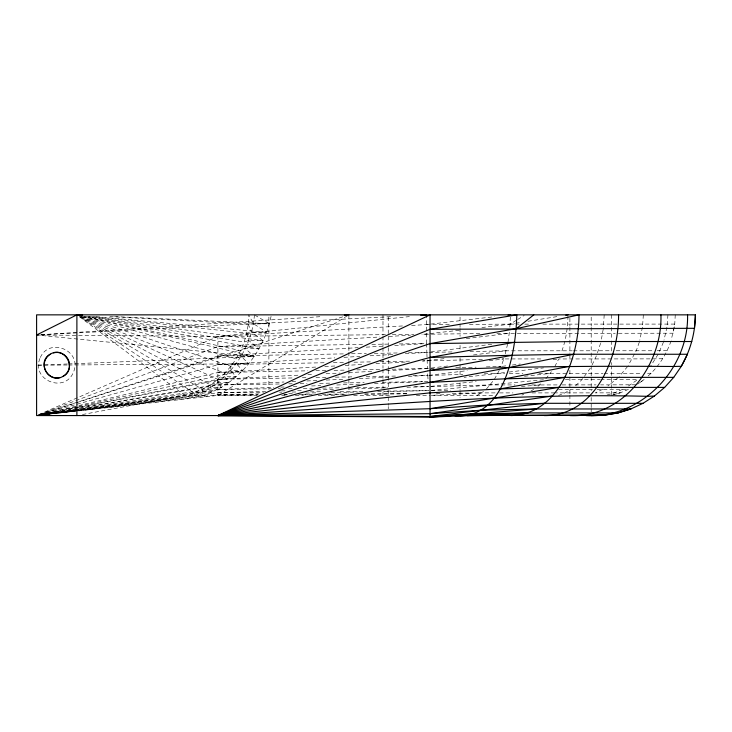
<?xml version="1.0" encoding="UTF-8"?>
<svg xmlns="http://www.w3.org/2000/svg" width="732" height="732" viewBox="0 0 732 732"><rect width="100%" height="100%" fill="white"/><g stroke="black" fill="none" stroke-linecap="round" stroke-linejoin="round"><path stroke-width="0.55" stroke-dasharray="3.66 2.75" d="M92.735 316.563L246.693 333.197L251.415 332.108L266.622 332.374L253.318 323.544L248.743 314.852C248.724 336.473 239.922 357.829 224.697 373.201L224.623 376.651L228.896 382.406C251.003 366.393 266.512 341.716 271.343 314.852M83.475 316.663L236.171 358.735L241.121 356.246L248.697 363.786L236.253 363.548L230.845 366.284L230.736 370.365L236.015 376.76L42.2 414.477L78.004 407.285M509.865 327.186L510.378 315.876M567.977 315.876C567.803 328.467 565.717 341.094 561.197 352.861M604.193 314.852L603.333 328.183M643.337 314.852L642.577 326.152M667.941 314.852L667.099 326.152M675.252 314.852L674.748 324.075L671.226 340.106M507.999 342.219L509.509 331.257M603.214 329.199L600.899 342.192M254.416 314.852C251.854 350.052 228.036 382.47 195.197 395.426L44.533 414.559M642.431 327.167L639.795 340.206M666.934 327.167L663.988 340.206M505.29 353.849L507.77 343.29M600.588 343.262L596.79 354.819M639.301 342.192L636.218 350.765L628.239 365.497M497.668 366.906L501.054 366.494L503.836 358.927L542.714 358.955M596.397 355.834L591.392 366.448M663.439 342.192L658.553 353.465M648.159 375.946C658.443 366.888 665.974 354.938 670.649 342.1M499.224 370.447L494.265 379.579L486.139 389.387M554.801 366.531L558.726 358.964L650.098 358.881M658.068 354.37L650.455 366.448M590.294 368.169L582.105 379.524L575.096 386.157M431.331 390.449L545.203 379.606L551.397 371.71M627.653 366.448L619.281 376.44M651.206 373.201L644.462 373.357M662.68 358.735L651.206 358.881M667.117 350.655L654.335 350.765M618.531 377.218L607.953 386.002M537.974 386.222L541.25 383.422M82.451 414.532L184.821 395.426C193.824 393.212 202.416 389.616 210.304 384.757C217.733 380.713 222.555 373.046 230.736 370.365L242.631 370.538L236.253 363.548M477.099 395.426L483.486 391.492M639.301 382.982L644.334 379.377L637.645 384.154M258.991 393.962L217.898 394.758L45.668 414.522L205.033 395.426L221.32 387.411L228.896 382.406L217.944 382.342L210.304 384.757L79.916 316.434M481.885 327.533L510.14 324.13L516.71 320.067M517.652 319.491L524.222 315.428M46.802 414.431L217.898 395.426L347.92 315.446M592.481 389.351L570.987 389.351L564.921 392.883L558.608 395.426M628.477 386.002L637.764 379.524L601.475 379.524M531.039 390.906L533.729 389.406M602.665 389.351L595.235 392.883L620.205 392.837L628.733 389.25L597.01 389.351M246.693 333.197L248.724 340.462L258.991 348.844L245.284 348.533L240.627 350.628L84.683 316.553M38.695 414.651L217.898 336.455L409.38 316.608M622.584 389.351L614.285 392.883L605.666 395.426M81.032 316.746L217.825 379.377L224.623 376.651L236.015 376.76M521.879 395.06L523.737 394.347M39.803 414.349L217.898 346.575L379.762 336.985M37.689 415.209L217.898 356.045L358.204 347.645M39.867 414.513L75.771 402.929M76.86 402.582L343.445 316.599M611.339 395.426L620.205 392.828L611.339 395.426L611.339 365.918M39.894 414.641L217.898 364.737L334.872 357.866M41.047 414.513L77.757 405.803M78.864 405.537L217.898 372.533L315.684 367.071M41.056 414.596L242.631 370.538M79.825 316.59L202.224 389.25L210.779 387.402L221.32 387.411L217.944 382.342L217.825 379.377M79.129 407.065L217.898 379.322L299.891 375.104M228.896 382.406L43.344 414.404L217.898 385.014L284.062 382.003M469.404 324.358L510.14 324.13L514.587 323.416M515.703 323.233L521.266 322.345M527.946 321.275L556.887 316.636M43.362 414.541L221.32 387.411M44.478 414.431L217.898 389.516L273.896 387.393M205.033 395.426L184.821 395.426L44.524 414.486L213.351 391.766L203.176 391.766L193.696 392.828L79.733 316.746M502.179 366.348L507.834 365.607M512.363 365.021L520.278 363.987M553.072 359.696L558.726 358.964M444.05 358.68L422.565 361.086M473.412 354.956L506.16 350.802L572.241 350.811M405.281 353.73L426.857 352.458L493.35 344.067M45.668 414.431L217.898 392.782L265.734 391.382M386.432 370.648L427.424 368.544L448.771 365.854M489.223 360.766L503.836 358.927L499.316 359.037M466.293 338.632L509.335 333.289L615.273 333.27M428.906 375.333L467.236 370.639M459.275 330.26L421.943 334.487M504.549 372.597L464.134 377.337M509.014 372.057L543.629 367.876M411.594 325.447L426.408 324.596L494.512 316.691M524.505 376.266L550.272 373.439L602.939 373.357M430.873 386.368L476.148 381.518M109.8 316.617L248.24 324.075L269.349 323.709L255.349 315.401M521.449 386.459L539.667 384.95L557.647 384.922M41.157 334.698L321.531 316.608M366.192 347.169L383.303 346.145M394.713 345.458L426.646 343.546L426.381 315.931M388.884 336.445L410.542 335.155M343.958 357.335L359.851 356.402M370.072 355.798L392.791 354.462M402.481 325.96L217.898 336.455L36.6 334.991L254.16 356.53L245.284 348.533M324.779 366.558L336.153 365.918M345.248 365.414L363.438 364.399M375.946 363.694L407.788 361.919M41.157 334.753L392.187 316.617M307.861 374.692L313.552 374.4M326.079 373.759L339.74 373.055M348.853 372.588L373.906 371.298M495.097 392.901L481.711 392.901L431.166 395.372L493.963 395.426M292.041 381.637L297.75 381.381M306.873 380.969L317.139 380.503M326.262 380.082L344.516 379.258M359.339 378.581L390.138 377.181M408.392 376.349L427.781 375.47L428.174 381.528L423.608 381.601M67.353 363.978L36.6 365.204L67.39 365.003M68.497 363.932L254.16 356.53L84.647 316.672M280.759 387.127L284.181 386.999M293.322 386.652L297.897 386.478M311.612 385.956L320.753 385.608M336.747 384.995L359.604 384.126M374.464 383.568L422.465 381.738M428.906 375.434L462.816 374.436M484.282 373.805L504.687 373.412M392.123 369.212L434.222 368.352M455.743 367.757L476.129 367.19M486.322 366.906L501.054 366.494M281.683 390.915L285.096 390.815M297.631 390.449L303.322 390.284M316.993 389.882L334.076 389.378M348.88 388.948L387.603 387.814M406.965 387.246L428.604 386.615L412.665 386.835M430.855 386.551L490.349 384.922L515.008 384.94M482.397 359.458L422.547 360.922M431.349 390.604L450.756 390.174M429.126 352.412L452.916 351.918M469.907 351.561L506.16 350.802M288.673 393.386L293.23 393.294M305.793 393.057L316.059 392.855M330.901 392.562L358.296 392.032M377.703 391.657L429.062 390.659L383.403 391.117M217.898 364.737L325.365 362.733M333.371 362.587L343.656 362.395M353.949 362.203L371.097 361.882M380.247 361.709L412.253 361.114M217.898 372.533L307.861 370.822M315.831 370.667L326.079 370.474M334.048 370.319L346.575 370.081M356.823 369.889L380.741 369.431M217.898 379.322L292.041 377.959M302.307 377.776L306.873 377.694M315.995 377.52L326.262 377.337M335.384 377.163L353.638 376.834M366.183 376.605L398.126 376.019M412.949 375.745L427.781 375.47L427.525 370.52M217.898 356.045L344.644 353.876M351.497 353.757L366.339 353.501M374.336 353.364L398.309 352.952M408.584 352.778L426.857 352.458L427.424 368.544M217.898 385.014L280.759 383.971M288.756 383.833L292.178 383.778M300.184 383.65L307.037 383.531M319.61 383.321L331.038 383.138M343.61 382.928L364.179 382.589M382.461 382.278L422.465 381.619M635.733 384.794L600.615 384.886M217.898 346.575L363.914 344.452M371.893 344.342L387.868 344.104M399.269 343.939L424.368 343.583M217.898 389.516L271.435 388.784M278.261 388.683L280.539 388.655M288.518 388.546L293.075 388.482M303.322 388.335L312.436 388.216M322.684 388.07L342.045 387.804M356.85 387.603L387.603 387.173M436.345 393.514L440.884 393.459M452.22 393.304L481.711 392.901M479.826 333.618L421.943 334.259M496.854 333.426L509.335 333.289M385.462 334.652L217.898 336.455L217.898 395.426L256.676 395.426M392.306 334.579L413.964 334.35M217.898 392.782L263.557 392.325M279.542 392.16L281.82 392.142M292.095 392.041L297.796 391.977M310.359 391.858L320.625 391.748M340.032 391.556L364.005 391.318M217.898 395.426L257.728 395.079M283.897 394.859L287.31 394.832M298.693 394.731L307.797 394.658M322.583 394.53L346.483 394.319M364.682 394.164L406.791 393.807M68.524 364.993L248.697 363.786M426.408 324.596L451.305 324.459M217.898 394.758L257.728 394.548M283.897 394.402L287.31 394.383M302.106 394.301L312.344 394.246M327.14 394.164L346.483 394.063M364.682 393.962L406.791 393.734M573.385 350.811L611.732 350.765M565.333 379.56L600.332 379.524M562.139 384.913L596.068 384.886M558.571 389.369L570.987 389.351M510.14 324.13L519.162 324.13M524.798 324.13L529.309 324.13M542.833 324.13L674.739 324.084L673.193 333.206L616.417 333.27M616.188 350.765L653.2 350.765M604.083 373.357L642.248 373.357M531.816 384.95L539.667 384.95M499.563 392.901L512.958 392.91M589.617 392.883L555.835 392.892M531.999 392.91L554.7 392.892M281.683 395.426L285.105 395.426M295.353 395.426L303.441 395.426M318.136 395.426L335.375 395.426M353.62 395.426L390.119 395.426M416.352 395.426L430.041 395.426M509.243 373.412L522.923 373.421M538.871 373.43L550.272 373.439M248.24 324.075L251.415 332.108L263.154 340.764L248.724 340.462L244.149 342.082L88.115 316.672M241.121 356.246L254.16 356.53M114.466 316.581L269.349 323.709M96.203 316.627L266.622 332.374M89.304 316.572L263.154 340.764M85.882 316.526L258.991 348.844M82.304 316.654L230.845 366.284M81.142 316.526L224.697 373.201M79.632 316.892L184.821 395.426M193.696 392.828L195.197 395.426M202.224 389.25L203.176 391.766M210.304 384.757L210.779 387.402M426.646 343.546L426.857 352.458M611.339 314.852L611.339 326.197M611.339 327.332L611.339 339.813M611.339 340.947L611.339 352.302M611.339 362.514L611.339 364.783M591.191 317.112L591.191 326.161M591.191 327.296L591.191 364.637M591.191 365.771L591.191 375.955M591.191 377.09L591.191 390.668M591.191 397.458L591.191 407.642M591.191 408.776L591.191 412.171M569.899 318.246L569.899 326.161M569.899 327.296L569.899 353.327M569.899 354.453L569.899 361.242M569.899 370.3L569.899 375.955M569.899 377.09L569.899 394.063M569.899 395.198L569.899 407.642M460.053 317.112L460.053 322.766M460.053 323.901L460.053 327.296M460.053 328.43L460.053 336.345M460.053 345.403L460.053 349.933M460.053 357.847L460.053 363.511M460.053 364.637L460.053 374.83M460.053 382.745L460.053 389.534M460.053 390.668L460.053 397.458M388.244 317.112L388.244 335.219M388.244 336.345L388.244 346.538M388.244 347.663L388.244 355.587M388.244 360.117L388.244 369.166M388.244 370.3L388.244 389.534M388.244 390.668L388.244 405.382M388.244 406.516L388.244 408.776M382.982 314.852L382.982 335.274M382.982 336.409L382.982 346.62M382.982 347.755L382.982 357.975M382.982 359.11L382.982 368.187M382.982 369.321L382.982 378.398M382.982 379.533L382.982 387.475M382.982 392.023L382.982 395.426M348.889 314.852L348.889 351.159M348.889 352.302L348.889 360.245M348.889 361.379L348.889 369.321M348.889 370.456L348.889 378.398M348.889 379.533L348.889 393.157M268.891 317.112L268.891 389.534M39.912 358.47C30.945 380.237 65.056 393.88 73.575 371.938C82.542 350.171 48.431 336.528 39.912 358.47"/><path stroke-width="1.1" d="M454.874 415.63C505.007 419.802 515.877 351.872 516.81 314.852L430.041 329.299L217.898 415.566L430.041 417.149L528.284 412.93L617.918 412.94L630.783 408.978L642.998 403.323L654.399 396.039L647.527 396.323C504.009 392.709 360.995 406.836 217.898 415.566L430.041 314.852L430.041 417.149L536.702 408.959L630.783 408.978M618.558 314.852C619.016 358.04 594.869 416.261 544.233 415.566M660.932 314.852C662.506 364.81 623.124 418.237 569.899 415.566M687.558 314.852C688.968 368.919 640.866 419.015 586.039 415.566M295.755 415.566L36.6 415.566L36.6 314.852L695.4 314.852C695.235 332.859 690.377 350.655 681.355 366.247L673.733 377.355L664.647 387.393L558.864 387.374L499.919 388.912L430.041 392.846L217.898 415.566L430.041 343.601L516.316 328.659L578.985 314.852C578.948 355.734 559.889 414.669 510.79 415.566M695.4 314.852L694.503 328.302L430.041 329.299M630.819 408.941L617.945 412.912L604.641 415.154L454.49 415.566M617.918 412.94L604.641 415.154L492.307 415.383M691.813 341.524L576.642 341.515L430.041 343.601M642.998 403.323L544.699 403.305L487.823 404.952L430.041 408.694L217.898 415.566L430.041 357.426L514.834 342.219M673.733 377.355L564.775 377.383L504.87 378.828L430.041 382.342L217.898 415.566L430.041 416.517L474.455 413.864L528.284 412.93M664.647 387.393L654.353 396.085M516.316 328.659L533.793 314.852M50.352 354.142C35.822 361.809 49.227 385.023 63.135 376.275C77.665 368.608 64.26 345.394 50.352 354.142A12.801 12.737 90 0 0 60.042 377.52M430.041 370.447C511.247 366.421 592.536 365.936 673.815 366.485L681.309 366.293L687.394 354.261L573.751 354.242L512.4 355.258L430.041 370.447L217.898 415.566L430.041 413.681L481.436 410.204L544.699 403.305M573.751 354.242L509.06 367.537L430.041 382.342M504.87 378.828L569.771 366.275M499.919 388.912L564.775 377.383M430.041 408.694L558.864 387.374M565.799 315.208L568.023 314.852M430.041 413.681L552.129 396.067M430.041 416.517L481.436 410.204L536.702 408.959M508.136 315.108L510.405 314.852M424.112 315.08L426.381 314.852L420.68 315.144M38.878 334.844L36.6 334.991L76.887 314.852L82.579 315.108L76.887 314.852L76.887 415.566M344.333 315.144L348.889 314.852M591.191 415.566L604.659 415.135M430.041 357.426L512.4 355.258M460.053 415.566L490.028 415.41M467.281 415.666L519.592 415.145M80.3 315.163L76.887 314.852L79.148 315.089M53.445 352.888A12.801 12.737 -90 0 1 63.162 376.33"/></g></svg>
